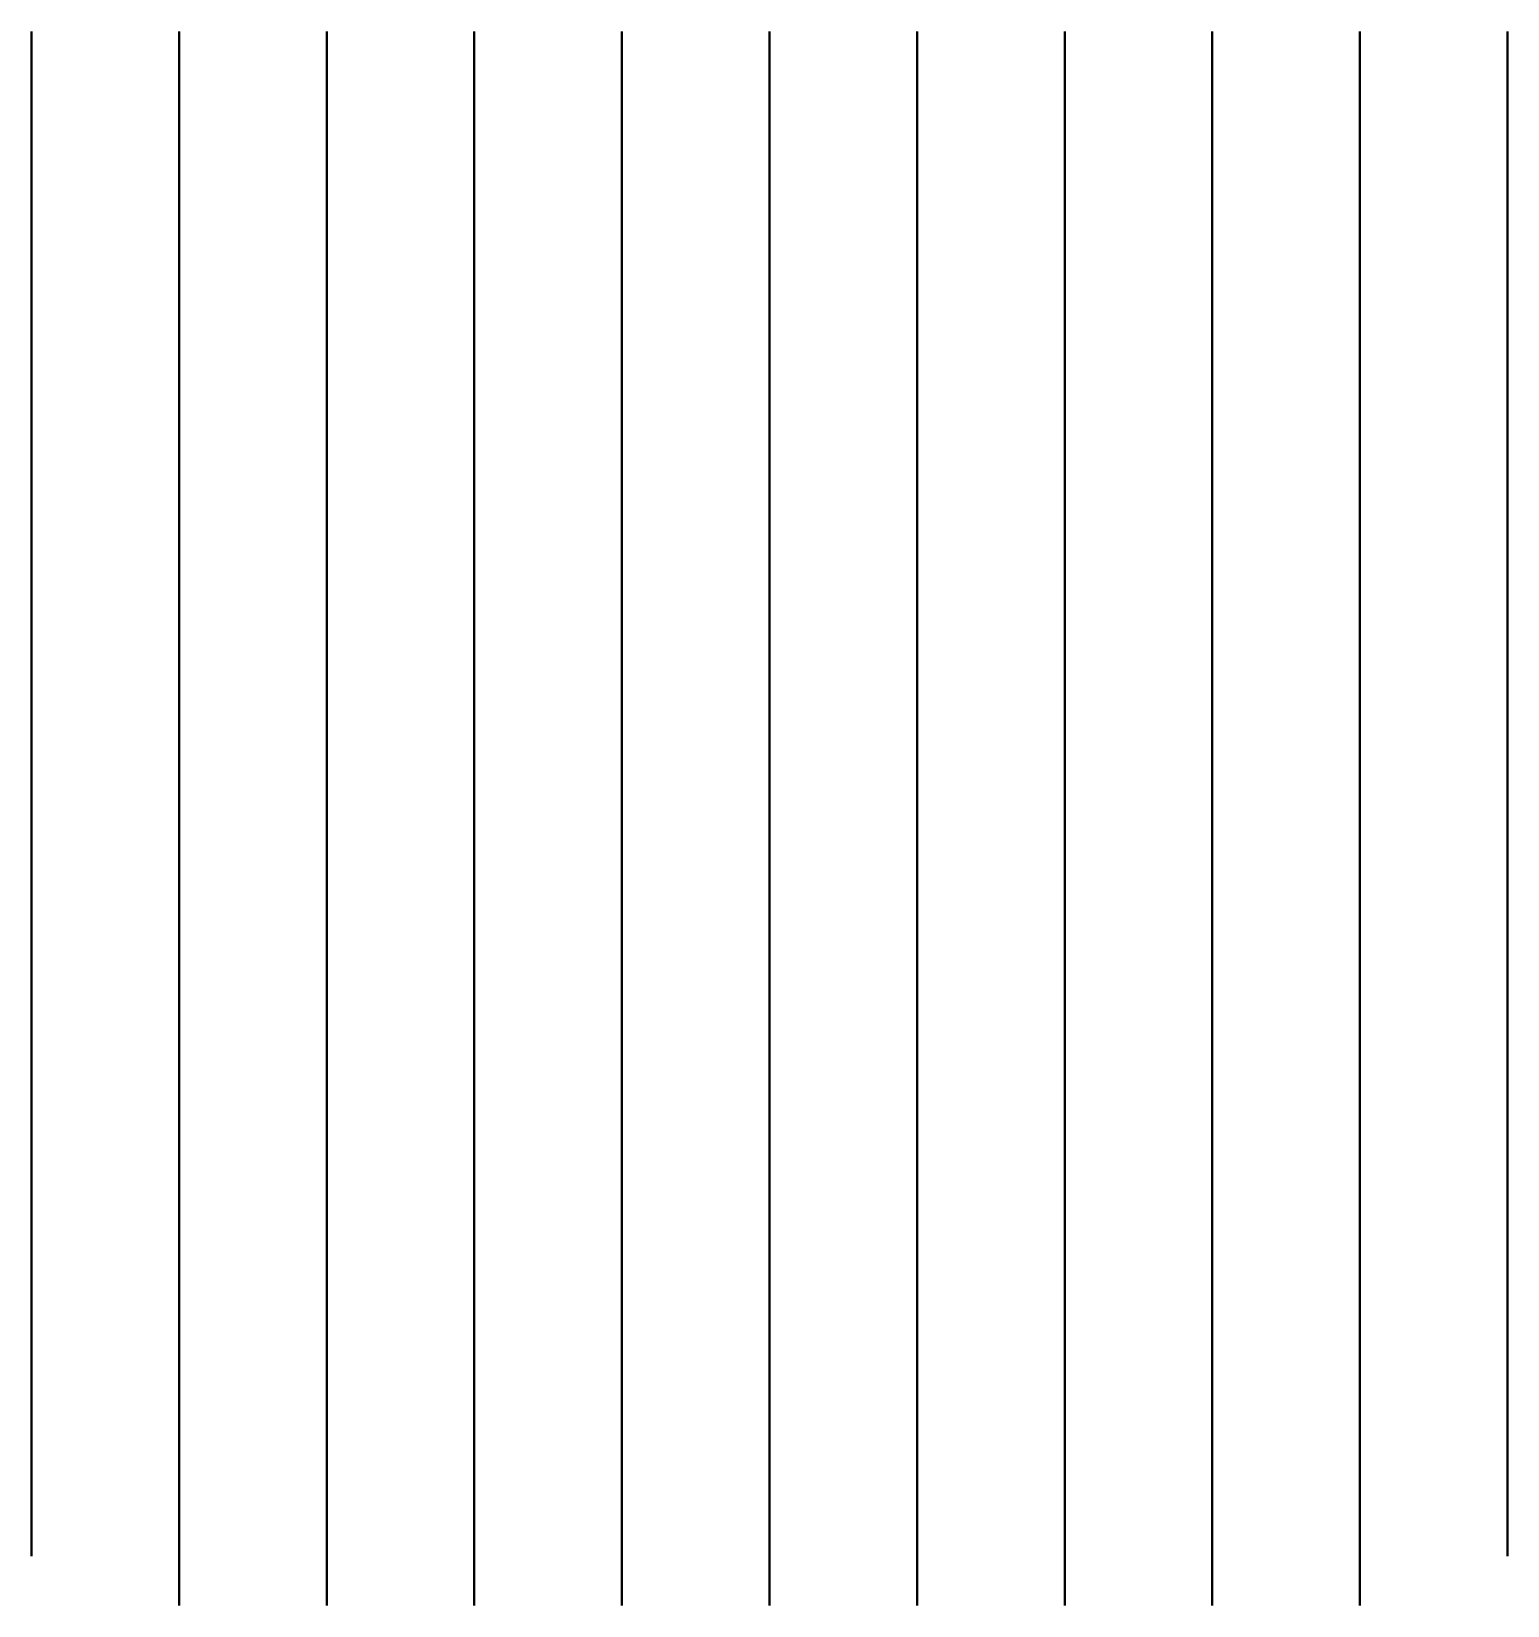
# Model space of a CAD drawing. Header units: millimetres. Extents: x 0 to 750, y -760 to 40.
import ezdxf

# ---------------------------------------------------------------- set-up
doc = ezdxf.new("R2010")
doc.units = ezdxf.units.MM
doc.layers.add('2-VERTICALI', color=2, linetype='Continuous', lineweight=40, true_color=0xffff00)

msp = doc.modelspace()

# ---------------------------------------------------------------- linework, layer by layer
at = {"layer": '2-VERTICALI', "color": 2, "true_color": 0xffff00}
for p, q in [((0, 15), (0, 40)), ((75, 15), (75, 40)), ((150, 15), (150, 40)), ((225, 15), (225, 40)), ((300, 15), (300, 40)), ((375, 15), (375, 40)), ((450, 15), (450, 40)), ((525, 15), (525, 40)), ((600, 15), (600, 40)), ((675, 15), (675, 40)), ((750, 15), (750, 40)), ((0, -10), (0, 15)), ((75, -10), (75, 15)), ((150, -10), (150, 15)), ((225, -10), (225, 15)), ((300, -10), (300, 15)), ((375, -10), (375, 15)), ((450, -10), (450, 15)), ((525, -10), (525, 15)), ((600, -10), (600, 15)), ((675, -10), (675, 15)), ((750, -10), (750, 15)), ((0, -35), (0, -10)), ((75, -35), (75, -10)), ((150, -35), (150, -10)), ((225, -35), (225, -10)), ((300, -35), (300, -10)), ((375, -35), (375, -10)), ((450, -35), (450, -10)), ((525, -35), (525, -10)), ((600, -35), (600, -10)), ((675, -35), (675, -10)), ((750, -35), (750, -10)), ((0, -60), (0, -35)), ((75, -60), (75, -35)), ((150, -60), (150, -35)), ((225, -60), (225, -35)), ((300, -60), (300, -35)), ((375, -60), (375, -35)), ((450, -60), (450, -35)), ((525, -60), (525, -35)), ((600, -60), (600, -35)), ((675, -60), (675, -35)), ((750, -60), (750, -35)), ((0, -85), (0, -60)), ((75, -85), (75, -60)), ((150, -85), (150, -60)), ((225, -85), (225, -60)), ((300, -85), (300, -60)), ((375, -85), (375, -60)), ((450, -85), (450, -60)), ((525, -85), (525, -60)), ((600, -85), (600, -60)), ((675, -85), (675, -60)), ((750, -85), (750, -60)), ((0, -110), (0, -85)), ((75, -110), (75, -85)), ((150, -110), (150, -85)), ((225, -110), (225, -85)), ((300, -110), (300, -85)), ((375, -110), (375, -85)), ((450, -110), (450, -85)), ((525, -110), (525, -85)), ((600, -110), (600, -85)), ((675, -110), (675, -85)), ((750, -110), (750, -85)), ((0, -135), (0, -110)), ((75, -135), (75, -110)), ((150, -135), (150, -110)), ((225, -135), (225, -110)), ((300, -135), (300, -110)), ((375, -135), (375, -110)), ((450, -135), (450, -110)), ((525, -135), (525, -110)), ((600, -135), (600, -110)), ((675, -135), (675, -110)), ((750, -135), (750, -110)), ((0, -160), (0, -135)), ((75, -160), (75, -135)), ((150, -160), (150, -135)), ((225, -160), (225, -135)), ((300, -160), (300, -135)), ((375, -160), (375, -135)), ((450, -160), (450, -135)), ((525, -160), (525, -135)), ((600, -160), (600, -135)), ((675, -160), (675, -135)), ((750, -160), (750, -135)), ((0, -185), (0, -160)), ((75, -185), (75, -160)), ((150, -185), (150, -160)), ((225, -185), (225, -160)), ((300, -185), (300, -160)), ((375, -185), (375, -160)), ((450, -185), (450, -160)), ((525, -185), (525, -160)), ((600, -185), (600, -160)), ((675, -185), (675, -160)), ((750, -185), (750, -160)), ((0, -210), (0, -185)), ((75, -210), (75, -185)), ((150, -210), (150, -185)), ((225, -210), (225, -185)), ((300, -210), (300, -185)), ((375, -210), (375, -185)), ((450, -210), (450, -185)), ((525, -210), (525, -185)), ((600, -210), (600, -185)), ((675, -210), (675, -185)), ((750, -210), (750, -185)), ((0, -235), (0, -210)), ((75, -235), (75, -210)), ((150, -235), (150, -210)), ((225, -235), (225, -210)), ((300, -235), (300, -210)), ((375, -235), (375, -210)), ((450, -235), (450, -210)), ((525, -235), (525, -210)), ((600, -235), (600, -210)), ((675, -235), (675, -210)), ((750, -235), (750, -210)), ((0, -260), (0, -235)), ((75, -260), (75, -235)), ((150, -260), (150, -235)), ((225, -260), (225, -235)), ((300, -260), (300, -235)), ((375, -260), (375, -235)), ((450, -260), (450, -235)), ((525, -260), (525, -235)), ((600, -260), (600, -235)), ((675, -260), (675, -235)), ((750, -260), (750, -235)), ((0, -285), (0, -260)), ((75, -285), (75, -260)), ((150, -285), (150, -260)), ((225, -285), (225, -260)), ((300, -285), (300, -260)), ((375, -285), (375, -260)), ((450, -285), (450, -260)), ((525, -285), (525, -260)), ((600, -285), (600, -260)), ((675, -285), (675, -260)), ((750, -285), (750, -260)), ((0, -310), (0, -285)), ((75, -310), (75, -285)), ((150, -310), (150, -285)), ((225, -310), (225, -285)), ((300, -310), (300, -285)), ((375, -310), (375, -285)), ((450, -310), (450, -285)), ((525, -310), (525, -285)), ((600, -310), (600, -285)), ((675, -310), (675, -285)), ((750, -310), (750, -285)), ((0, -335), (0, -310)), ((75, -335), (75, -310)), ((150, -335), (150, -310)), ((225, -335), (225, -310)), ((300, -335), (300, -310)), ((375, -335), (375, -310)), ((450, -335), (450, -310)), ((525, -335), (525, -310)), ((600, -335), (600, -310)), ((675, -335), (675, -310)), ((750, -335), (750, -310)), ((0, -360), (0, -335)), ((75, -360), (75, -335)), ((150, -360), (150, -335)), ((225, -360), (225, -335)), ((300, -360), (300, -335)), ((375, -360), (375, -335)), ((450, -360), (450, -335)), ((525, -360), (525, -335)), ((600, -360), (600, -335)), ((675, -360), (675, -335)), ((750, -360), (750, -335)), ((0, -385), (0, -360)), ((75, -385), (75, -360)), ((150, -385), (150, -360)), ((225, -385), (225, -360)), ((300, -385), (300, -360)), ((375, -385), (375, -360)), ((450, -385), (450, -360)), ((525, -385), (525, -360)), ((600, -385), (600, -360)), ((675, -385), (675, -360)), ((750, -385), (750, -360)), ((0, -410), (0, -385)), ((75, -410), (75, -385)), ((150, -410), (150, -385)), ((225, -410), (225, -385)), ((300, -410), (300, -385)), ((375, -410), (375, -385)), ((450, -410), (450, -385)), ((525, -410), (525, -385)), ((600, -410), (600, -385)), ((675, -410), (675, -385)), ((750, -410), (750, -385)), ((0, -435), (0, -410)), ((75, -435), (75, -410)), ((150, -435), (150, -410)), ((225, -435), (225, -410)), ((300, -435), (300, -410)), ((375, -435), (375, -410)), ((450, -435), (450, -410)), ((525, -435), (525, -410)), ((600, -435), (600, -410)), ((675, -435), (675, -410)), ((750, -435), (750, -410)), ((0, -460), (0, -435)), ((75, -460), (75, -435)), ((150, -460), (150, -435)), ((225, -460), (225, -435)), ((300, -460), (300, -435)), ((375, -460), (375, -435)), ((450, -460), (450, -435)), ((525, -460), (525, -435)), ((600, -460), (600, -435)), ((675, -460), (675, -435)), ((750, -460), (750, -435)), ((0, -485), (0, -460)), ((75, -485), (75, -460)), ((150, -485), (150, -460)), ((225, -485), (225, -460)), ((300, -485), (300, -460)), ((375, -485), (375, -460)), ((450, -485), (450, -460)), ((525, -485), (525, -460)), ((600, -485), (600, -460)), ((675, -485), (675, -460)), ((750, -485), (750, -460)), ((0, -510), (0, -485)), ((75, -510), (75, -485)), ((150, -510), (150, -485)), ((225, -510), (225, -485)), ((300, -510), (300, -485)), ((375, -510), (375, -485)), ((450, -510), (450, -485)), ((525, -510), (525, -485)), ((600, -510), (600, -485)), ((675, -510), (675, -485)), ((750, -510), (750, -485)), ((0, -535), (0, -510)), ((75, -535), (75, -510)), ((150, -535), (150, -510)), ((225, -535), (225, -510)), ((300, -535), (300, -510)), ((375, -535), (375, -510)), ((450, -535), (450, -510)), ((525, -535), (525, -510)), ((600, -535), (600, -510)), ((675, -535), (675, -510)), ((750, -535), (750, -510)), ((0, -560), (0, -535)), ((75, -560), (75, -535)), ((150, -560), (150, -535)), ((225, -560), (225, -535)), ((300, -560), (300, -535)), ((375, -560), (375, -535)), ((450, -560), (450, -535)), ((525, -560), (525, -535)), ((600, -560), (600, -535)), ((675, -560), (675, -535)), ((750, -560), (750, -535)), ((0, -585), (0, -560)), ((75, -585), (75, -560)), ((150, -585), (150, -560)), ((225, -585), (225, -560)), ((300, -585), (300, -560)), ((375, -585), (375, -560)), ((450, -585), (450, -560)), ((525, -585), (525, -560)), ((600, -585), (600, -560)), ((675, -585), (675, -560)), ((750, -585), (750, -560)), ((0, -610), (0, -585)), ((75, -610), (75, -585)), ((150, -610), (150, -585)), ((225, -610), (225, -585)), ((300, -610), (300, -585)), ((375, -610), (375, -585)), ((450, -610), (450, -585)), ((525, -610), (525, -585)), ((600, -610), (600, -585)), ((675, -610), (675, -585)), ((750, -610), (750, -585)), ((0, -635), (0, -610)), ((75, -635), (75, -610)), ((150, -635), (150, -610)), ((225, -635), (225, -610)), ((300, -635), (300, -610)), ((375, -635), (375, -610)), ((450, -635), (450, -610)), ((525, -635), (525, -610)), ((600, -635), (600, -610)), ((675, -635), (675, -610)), ((750, -635), (750, -610)), ((0, -660), (0, -635)), ((75, -660), (75, -635)), ((150, -660), (150, -635)), ((225, -660), (225, -635)), ((300, -660), (300, -635)), ((375, -660), (375, -635)), ((450, -660), (450, -635)), ((525, -660), (525, -635)), ((600, -660), (600, -635)), ((675, -660), (675, -635)), ((750, -660), (750, -635)), ((0, -685), (0, -660)), ((75, -685), (75, -660)), ((150, -685), (150, -660)), ((225, -685), (225, -660)), ((300, -685), (300, -660)), ((375, -685), (375, -660)), ((450, -685), (450, -660)), ((525, -685), (525, -660)), ((600, -685), (600, -660)), ((675, -685), (675, -660)), ((750, -685), (750, -660)), ((0, -710), (0, -685)), ((75, -710), (75, -685)), ((150, -710), (150, -685)), ((225, -710), (225, -685)), ((300, -710), (300, -685)), ((375, -710), (375, -685)), ((450, -710), (450, -685)), ((525, -710), (525, -685)), ((600, -710), (600, -685)), ((675, -710), (675, -685)), ((750, -710), (750, -685)), ((0, -735), (0, -710)), ((75, -735), (75, -710)), ((150, -735), (150, -710)), ((225, -735), (225, -710)), ((300, -735), (300, -710)), ((375, -735), (375, -710)), ((450, -735), (450, -710)), ((525, -735), (525, -710)), ((600, -735), (600, -710)), ((675, -735), (675, -710)), ((750, -735), (750, -710)), ((75, -760), (75, -735)), ((150, -760), (150, -735)), ((225, -760), (225, -735)), ((300, -760), (300, -735)), ((375, -760), (375, -735)), ((450, -760), (450, -735)), ((525, -760), (525, -735)), ((600, -760), (600, -735)), ((675, -760), (675, -735))]:
    msp.add_line(p, q, dxfattribs=at)

doc.saveas('drawing.dxf')
